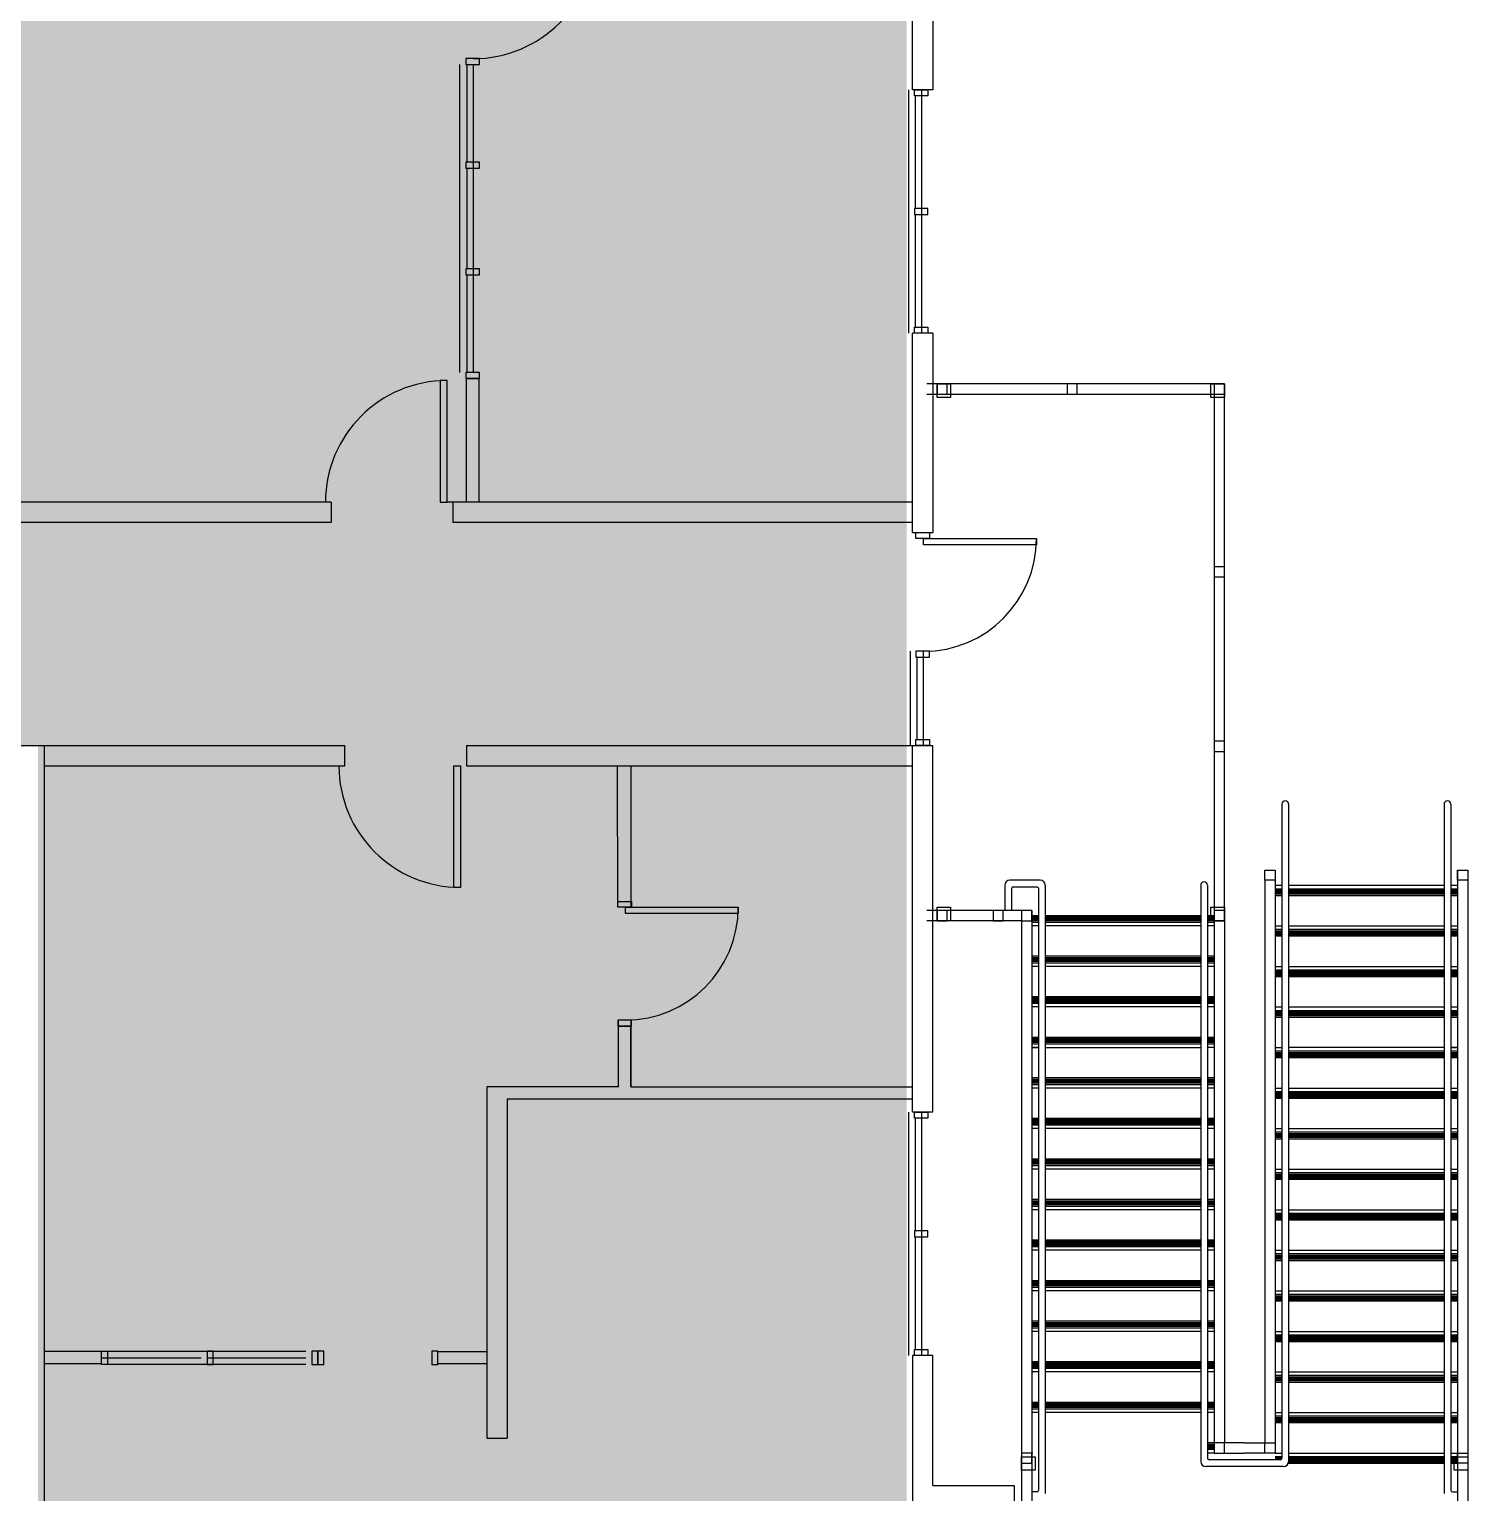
# Model space of a CAD drawing. Header units: inches. Extents: x 69173478 to 69175804, y 27696061 to 27697563.
# Drawn here: x 69175250.2 to 69175675.8, y 27696562.7 to 27696995.8 of the extents above; entities that cross this region are included whole.
import ezdxf

# ---------------------------------------------------------------- set-up
doc = ezdxf.new("R2010")
doc.units = ezdxf.units.IN
doc.header["$LTSCALE"] = 0.5
doc.header["$MEASUREMENT"] = 0
for name, color, linetype in [('A-DOOR', 2, 'Continuous'), ('A-GLAZ', 1, 'Continuous'), ('A-SITE', 3, 'Continuous'), ('A-WALL', 5, 'Continuous'), ('Rooms-Category-Color', 7, 'Continuous'), ('Rooms-College-Color', 7, 'Continuous'), ('Rooms-Department-Color', 7, 'Continuous'), ('Rooms-Division-Color', 7, 'Continuous')]:
    doc.layers.add(name, color=color, linetype=linetype)

msp = doc.modelspace()

# ---------------------------------------------------------------- hatches: boundary and pattern name
at = {"layer": 'Rooms-Category-Color', "true_color": 0xfa9ba3}
msp.add_hatch(color=241, dxfattribs=at).paths.add_polyline_path([(69174897.78, 27697422.84), (69175469.78, 27697422.84), (69175469.78, 27697302.84), (69175509.78, 27697302.84), (69175509.78, 27696558.84), (69175533.78, 27696558.84), (69175533.78, 27696498.84), (69175509.78, 27696498.84), (69175509.78, 27696336.84), (69175533.78, 27696336.84), (69175533.78, 27696210.84), (69174384.78, 27696210.84), (69174384.78, 27696228.84), (69174363.69, 27696228.84), (69174363.69, 27696526.84), (69174345.78, 27696526.84), (69174345.78, 27696558.84), (69174651.78, 27696558.84), (69174651.78, 27696630.84), (69174862.78, 27696630.84), (69174862.78, 27696660.84), (69174915.78, 27696660.84), (69174915.78, 27696558.84), (69175252.78, 27696558.84), (69175252.78, 27696783.84), (69175218.11, 27696783.84), (69175218.11, 27696846.84), (69175218.78, 27696846.84), (69175218.78, 27696855.84), (69175164.28, 27696855.84), (69175164.28, 27696875.13), (69175102.28, 27696875.13), (69175102.28, 27696969.84), (69174921.78, 27696969.84), (69174921.78, 27697179.84), (69174897.78, 27697179.84)])
at = {"layer": 'Rooms-College-Color', "true_color": 0xadadad}
msp.add_hatch(color=253, dxfattribs=at).paths.add_polyline_path([(69174897.78, 27697422.84), (69175469.78, 27697422.84), (69175469.78, 27697302.84), (69175509.78, 27697302.84), (69175509.78, 27696558.84), (69175533.78, 27696558.84), (69175533.78, 27696498.84), (69175509.78, 27696498.84), (69175509.78, 27696336.84), (69175533.78, 27696336.84), (69175533.78, 27696210.84), (69174384.78, 27696210.84), (69174384.78, 27696228.84), (69174363.69, 27696228.84), (69174363.69, 27696526.84), (69174345.78, 27696526.84), (69174345.78, 27696558.84), (69174651.78, 27696558.84), (69174651.78, 27696630.84), (69174862.78, 27696630.84), (69174862.78, 27696660.84), (69174915.78, 27696660.84), (69174915.78, 27696558.84), (69175252.78, 27696558.84), (69175252.78, 27696783.84), (69175218.11, 27696783.84), (69175218.11, 27696846.84), (69175218.78, 27696846.84), (69175218.78, 27696855.84), (69175164.28, 27696855.84), (69175164.28, 27696875.13), (69175102.28, 27696875.13), (69175102.28, 27696969.84), (69174921.78, 27696969.84), (69174921.78, 27697179.84), (69174897.78, 27697179.84)])
at = {"layer": 'Rooms-Department-Color', "true_color": 0x80bc67}
msp.add_hatch(color=83, dxfattribs=at).paths.add_polyline_path([(69174897.78, 27697422.84), (69175469.78, 27697422.84), (69175469.78, 27697302.84), (69175509.78, 27697302.84), (69175509.78, 27696558.84), (69175533.78, 27696558.84), (69175533.78, 27696498.84), (69175509.78, 27696498.84), (69175509.78, 27696336.84), (69175533.78, 27696336.84), (69175533.78, 27696210.84), (69174384.78, 27696210.84), (69174384.78, 27696228.84), (69174363.69, 27696228.84), (69174363.69, 27696526.84), (69174345.78, 27696526.84), (69174345.78, 27696558.84), (69174651.78, 27696558.84), (69174651.78, 27696630.84), (69174862.78, 27696630.84), (69174862.78, 27696660.84), (69174915.78, 27696660.84), (69174915.78, 27696558.84), (69175252.78, 27696558.84), (69175252.78, 27696783.84), (69175218.11, 27696783.84), (69175218.11, 27696846.84), (69175218.78, 27696846.84), (69175218.78, 27696855.84), (69175164.28, 27696855.84), (69175164.28, 27696875.13), (69175102.28, 27696875.13), (69175102.28, 27696969.84), (69174921.78, 27696969.84), (69174921.78, 27697179.84), (69174897.78, 27697179.84)])
at = {"layer": 'Rooms-Division-Color', "true_color": 0x80bc67}
msp.add_hatch(color=83, dxfattribs=at).paths.add_polyline_path([(69174897.78, 27697422.84), (69175469.78, 27697422.84), (69175469.78, 27697302.84), (69175509.78, 27697302.84), (69175509.78, 27696558.84), (69175533.78, 27696558.84), (69175533.78, 27696498.84), (69175509.78, 27696498.84), (69175509.78, 27696336.84), (69175533.78, 27696336.84), (69175533.78, 27696210.84), (69174384.78, 27696210.84), (69174384.78, 27696228.84), (69174363.69, 27696228.84), (69174363.69, 27696526.84), (69174345.78, 27696526.84), (69174345.78, 27696558.84), (69174651.78, 27696558.84), (69174651.78, 27696630.84), (69174862.78, 27696630.84), (69174862.78, 27696660.84), (69174915.78, 27696660.84), (69174915.78, 27696558.84), (69175252.78, 27696558.84), (69175252.78, 27696783.84), (69175218.11, 27696783.84), (69175218.11, 27696846.84), (69175218.78, 27696846.84), (69175218.78, 27696855.84), (69175164.28, 27696855.84), (69175164.28, 27696875.13), (69175102.28, 27696875.13), (69175102.28, 27696969.84), (69174921.78, 27696969.84), (69174921.78, 27697179.84), (69174897.78, 27697179.84)])

# ---------------------------------------------------------------- linework, layer by layer
at = {"layer": 'A-DOOR'}
for points in [[(69175373.78, 27696855.84), (69175373.78, 27696891.84), (69175371.78, 27696891.84), (69175371.78, 27696855.84)], [(69175514.78, 27696845.09), (69175548.16, 27696845.09), (69175548.16, 27696843.24), (69175514.78, 27696843.24)], [(69175377.78, 27696777.84), (69175377.78, 27696741.84), (69175375.78, 27696741.84), (69175375.78, 27696777.84)], [(69175426.56, 27696735.96), (69175459.94, 27696735.96), (69175459.94, 27696734.11), (69175426.56, 27696734.11)]]:
    msp.add_lwpolyline(points, close=True, dxfattribs=at)
for centre, radius, start, end in [((69175381.59, 27697023.09), 36, 270, 0), ((69175373.78, 27696855.84), 36, 90, 180), ((69175514.78, 27696845.09), 33.38, 270, 0), ((69175377.78, 27696777.84), 36, 180, 270), ((69175426.56, 27696735.96), 33.38, 270, 0)]:
    msp.add_arc(centre, radius, start, end, dxfattribs=at)
at = {"layer": 'A-GLAZ'}
for p, q in [((69175377.59, 27696894.22), (69175377.59, 27696985.34)), ((69175379.59, 27696985.34), (69175379.59, 27696956.44)), ((69175381.59, 27696894.22), (69175381.59, 27696985.34)), ((69175510.29, 27696977.84), (69175510.29, 27696905.84)), ((69175512.29, 27696976.09), (69175512.29, 27696942.72)), ((69175514.29, 27696905.84), (69175514.29, 27696977.84)), ((69175379.59, 27696954.69), (69175379.59, 27696924.89)), ((69175512.29, 27696940.97), (69175512.29, 27696907.59)), ((69175379.59, 27696923.14), (69175379.59, 27696894.22)), ((69175510.78, 27696811.72), (69175510.78, 27696783.84)), ((69175514.78, 27696783.84), (69175514.78, 27696811.72)), ((69175512.78, 27696809.97), (69175512.78, 27696785.59)), ((69175510.29, 27696675.34), (69175510.29, 27696603.34)), ((69175512.29, 27696673.59), (69175512.29, 27696640.22)), ((69175514.29, 27696603.34), (69175514.29, 27696675.34)), ((69175512.29, 27696638.47), (69175512.29, 27696605.09)), ((69175271.53, 27696604.65), (69175332.03, 27696604.65)), ((69175271.53, 27696602.65), (69175301.03, 27696602.65)), ((69175332.03, 27696600.65), (69175271.53, 27696600.65)), ((69175302.78, 27696602.65), (69175332.03, 27696602.65))]:
    msp.add_line(p, q, dxfattribs=at)
at = {"layer": 'A-SITE'}
for p, q in [((69175601.7, 27696890.84), (69175515.78, 27696890.84)), ((69175603.78, 27696734.97), (69175603.78, 27696890.84)), ((69175515.78, 27696887.84), (69175601.7, 27696887.84)), ((69175600.78, 27696887.84), (69175600.78, 27696734.97)), ((69175620.78, 27696766.47), (69175620.78, 27696572.97)), ((69175622.78, 27696766.47), (69175622.78, 27696571.97)), ((69175668.78, 27696766.47), (69175668.78, 27696562.47)), ((69175670.78, 27696766.47), (69175670.78, 27696563.47)), ((69175618.78, 27696746.98), (69175618.78, 27696651.49)), ((69175672.78, 27696746.98), (69175672.78, 27696623.78)), ((69175672.78, 27696746.98), (69175672.78, 27696521.22)), ((69175538.78, 27696742.47), (69175538.78, 27696734.98)), ((69175549.28, 27696743.97), (69175540.28, 27696743.97)), ((69175550.78, 27696742.47), (69175550.78, 27696627.63)), ((69175596.78, 27696742.47), (69175596.78, 27696651.53)), ((69175598.78, 27696742.47), (69175598.78, 27696652.57)), ((69175615.78, 27696743.98), (69175615.78, 27696653.22)), ((69175675.78, 27696743.98), (69175675.78, 27696521.22)), ((69175540.78, 27696741.47), (69175540.78, 27696734.98)), ((69175618.78, 27696741.47), (69175620.78, 27696741.47)), ((69175618.78, 27696741.03), (69175620.78, 27696741.03)), ((69175618.78, 27696740.66), (69175620.78, 27696740.66)), ((69175618.78, 27696740.28), (69175620.78, 27696740.28)), ((69175618.78, 27696739.91), (69175620.78, 27696739.91)), ((69175618.78, 27696739.47), (69175620.78, 27696739.47)), ((69175622.78, 27696741.47), (69175668.78, 27696741.47)), ((69175622.78, 27696741.03), (69175668.78, 27696741.03)), ((69175622.78, 27696740.66), (69175668.78, 27696740.66)), ((69175622.78, 27696740.28), (69175668.78, 27696740.28)), ((69175622.78, 27696739.91), (69175668.78, 27696739.91)), ((69175622.78, 27696739.47), (69175668.78, 27696739.47)), ((69175670.78, 27696741.47), (69175672.78, 27696741.47)), ((69175670.78, 27696741.03), (69175672.78, 27696741.03)), ((69175670.78, 27696740.66), (69175672.78, 27696740.66)), ((69175670.78, 27696740.28), (69175672.78, 27696740.28)), ((69175670.78, 27696739.91), (69175672.78, 27696739.91)), ((69175670.78, 27696739.47), (69175672.78, 27696739.47)), ((69175546.34, 27696734.98), (69175515.78, 27696734.98)), ((69175546.78, 27696734.98), (69175546.78, 27696625.55)), ((69175546.78, 27696734.98), (69175546.78, 27696625.55)), ((69175548.78, 27696733.47), (69175546.78, 27696733.47)), ((69175596.78, 27696733.47), (69175550.78, 27696733.47)), ((69175600.78, 27696733.47), (69175598.78, 27696733.47)), ((69175600.78, 27696734.98), (69175600.78, 27696653.61)), ((69175543.78, 27696731.98), (69175515.78, 27696731.98)), ((69175543.78, 27696731.98), (69175543.78, 27696623.99)), ((69175548.78, 27696733.04), (69175546.78, 27696733.04)), ((69175548.78, 27696732.67), (69175546.78, 27696732.67)), ((69175548.78, 27696732.29), (69175546.78, 27696732.29)), ((69175548.78, 27696731.92), (69175546.78, 27696731.92)), ((69175548.78, 27696731.47), (69175546.78, 27696731.47)), ((69175596.78, 27696733.04), (69175550.78, 27696733.04)), ((69175596.78, 27696732.67), (69175550.78, 27696732.67)), ((69175596.78, 27696732.29), (69175550.78, 27696732.29)), ((69175596.78, 27696731.92), (69175550.78, 27696731.92)), ((69175596.78, 27696731.47), (69175550.78, 27696731.47)), ((69175600.78, 27696733.04), (69175598.78, 27696733.04)), ((69175600.78, 27696732.67), (69175598.78, 27696732.67)), ((69175600.78, 27696732.29), (69175598.78, 27696732.29)), ((69175600.78, 27696731.92), (69175598.78, 27696731.92)), ((69175600.78, 27696731.47), (69175598.78, 27696731.47)), ((69175603.78, 27696731.98), (69175603.78, 27696655.17)), ((69175618.78, 27696729.47), (69175620.78, 27696729.47)), ((69175622.78, 27696729.47), (69175668.78, 27696729.47)), ((69175670.78, 27696729.47), (69175672.78, 27696729.47)), ((69175618.78, 27696729.03), (69175620.78, 27696729.03)), ((69175618.78, 27696728.66), (69175620.78, 27696728.66)), ((69175618.78, 27696728.28), (69175620.78, 27696728.28)), ((69175618.78, 27696727.91), (69175620.78, 27696727.91)), ((69175618.78, 27696727.47), (69175620.78, 27696727.47)), ((69175622.78, 27696729.03), (69175668.78, 27696729.03)), ((69175622.78, 27696728.66), (69175668.78, 27696728.66)), ((69175622.78, 27696728.28), (69175668.78, 27696728.28)), ((69175622.78, 27696727.91), (69175668.78, 27696727.91)), ((69175622.78, 27696727.47), (69175668.78, 27696727.47)), ((69175670.78, 27696729.03), (69175672.78, 27696729.03)), ((69175670.78, 27696728.66), (69175672.78, 27696728.66)), ((69175670.78, 27696728.28), (69175672.78, 27696728.28)), ((69175670.78, 27696727.91), (69175672.78, 27696727.91)), ((69175670.78, 27696727.47), (69175672.78, 27696727.47)), ((69175548.78, 27696721.47), (69175546.78, 27696721.47)), ((69175548.78, 27696721.04), (69175546.78, 27696721.04)), ((69175548.78, 27696720.67), (69175546.78, 27696720.67)), ((69175596.78, 27696721.47), (69175550.78, 27696721.47)), ((69175596.78, 27696721.04), (69175550.78, 27696721.04)), ((69175596.78, 27696720.67), (69175550.78, 27696720.67)), ((69175600.78, 27696721.47), (69175598.78, 27696721.47)), ((69175600.78, 27696721.04), (69175598.78, 27696721.04)), ((69175600.78, 27696720.67), (69175598.78, 27696720.67)), ((69175548.78, 27696720.29), (69175546.78, 27696720.29)), ((69175548.78, 27696719.92), (69175546.78, 27696719.92)), ((69175548.78, 27696719.47), (69175546.78, 27696719.47)), ((69175596.78, 27696720.29), (69175550.78, 27696720.29)), ((69175596.78, 27696719.92), (69175550.78, 27696719.92)), ((69175596.78, 27696719.47), (69175550.78, 27696719.47)), ((69175600.78, 27696720.29), (69175598.78, 27696720.29)), ((69175600.78, 27696719.92), (69175598.78, 27696719.92)), ((69175600.78, 27696719.47), (69175598.78, 27696719.47)), ((69175618.78, 27696717.47), (69175620.78, 27696717.47)), ((69175618.78, 27696717.03), (69175620.78, 27696717.03)), ((69175618.78, 27696716.66), (69175620.78, 27696716.66)), ((69175618.78, 27696716.28), (69175620.78, 27696716.28)), ((69175622.78, 27696717.47), (69175668.78, 27696717.47)), ((69175622.78, 27696717.03), (69175668.78, 27696717.03)), ((69175622.78, 27696716.66), (69175668.78, 27696716.66)), ((69175622.78, 27696716.28), (69175668.78, 27696716.28)), ((69175670.78, 27696717.47), (69175672.78, 27696717.47)), ((69175670.78, 27696717.03), (69175672.78, 27696717.03)), ((69175670.78, 27696716.66), (69175672.78, 27696716.66)), ((69175670.78, 27696716.28), (69175672.78, 27696716.28)), ((69175618.78, 27696715.91), (69175620.78, 27696715.91)), ((69175618.78, 27696715.47), (69175620.78, 27696715.47)), ((69175622.78, 27696715.91), (69175668.78, 27696715.91)), ((69175622.78, 27696715.47), (69175668.78, 27696715.47)), ((69175670.78, 27696715.91), (69175672.78, 27696715.91)), ((69175670.78, 27696715.47), (69175672.78, 27696715.47)), ((69175548.78, 27696709.47), (69175546.78, 27696709.47)), ((69175548.78, 27696709.04), (69175546.78, 27696709.04)), ((69175548.78, 27696708.67), (69175546.78, 27696708.67)), ((69175548.78, 27696708.29), (69175546.78, 27696708.29)), ((69175548.78, 27696707.92), (69175546.78, 27696707.92)), ((69175548.78, 27696707.47), (69175546.78, 27696707.47)), ((69175596.78, 27696709.47), (69175550.78, 27696709.47)), ((69175596.78, 27696709.04), (69175550.78, 27696709.04)), ((69175596.78, 27696708.67), (69175550.78, 27696708.67)), ((69175596.78, 27696708.29), (69175550.78, 27696708.29)), ((69175596.78, 27696707.92), (69175550.78, 27696707.92)), ((69175596.78, 27696707.47), (69175550.78, 27696707.47)), ((69175600.78, 27696709.47), (69175598.78, 27696709.47)), ((69175600.78, 27696709.04), (69175598.78, 27696709.04)), ((69175600.78, 27696708.67), (69175598.78, 27696708.67)), ((69175600.78, 27696708.29), (69175598.78, 27696708.29)), ((69175600.78, 27696707.92), (69175598.78, 27696707.92)), ((69175600.78, 27696707.47), (69175598.78, 27696707.47)), ((69175618.78, 27696705.47), (69175620.78, 27696705.47)), ((69175618.78, 27696705.03), (69175620.78, 27696705.03)), ((69175618.78, 27696704.66), (69175620.78, 27696704.66)), ((69175618.78, 27696704.28), (69175620.78, 27696704.28)), ((69175618.78, 27696703.91), (69175620.78, 27696703.91)), ((69175618.78, 27696703.47), (69175620.78, 27696703.47)), ((69175622.78, 27696705.47), (69175668.78, 27696705.47)), ((69175622.78, 27696705.03), (69175668.78, 27696705.03)), ((69175622.78, 27696704.66), (69175668.78, 27696704.66)), ((69175622.78, 27696704.28), (69175668.78, 27696704.28)), ((69175622.78, 27696703.91), (69175668.78, 27696703.91)), ((69175622.78, 27696703.47), (69175668.78, 27696703.47)), ((69175670.78, 27696705.47), (69175672.78, 27696705.47)), ((69175670.78, 27696705.03), (69175672.78, 27696705.03)), ((69175670.78, 27696704.66), (69175672.78, 27696704.66)), ((69175670.78, 27696704.28), (69175672.78, 27696704.28)), ((69175670.78, 27696703.91), (69175672.78, 27696703.91)), ((69175670.78, 27696703.47), (69175672.78, 27696703.47)), ((69175548.78, 27696697.48), (69175546.78, 27696697.48)), ((69175548.78, 27696697.04), (69175546.78, 27696697.04)), ((69175548.78, 27696696.67), (69175546.78, 27696696.67)), ((69175548.78, 27696696.29), (69175546.78, 27696696.29)), ((69175548.78, 27696695.92), (69175546.78, 27696695.92)), ((69175548.78, 27696695.48), (69175546.78, 27696695.48)), ((69175596.78, 27696697.48), (69175550.78, 27696697.48)), ((69175596.78, 27696697.04), (69175550.78, 27696697.04)), ((69175596.78, 27696696.67), (69175550.78, 27696696.67)), ((69175596.78, 27696696.29), (69175550.78, 27696696.29)), ((69175596.78, 27696695.92), (69175550.78, 27696695.92)), ((69175596.78, 27696695.48), (69175550.78, 27696695.48)), ((69175600.78, 27696697.48), (69175598.78, 27696697.48)), ((69175600.78, 27696697.04), (69175598.78, 27696697.04)), ((69175600.78, 27696696.67), (69175598.78, 27696696.67)), ((69175600.78, 27696696.29), (69175598.78, 27696696.29)), ((69175600.78, 27696695.92), (69175598.78, 27696695.92)), ((69175600.78, 27696695.48), (69175598.78, 27696695.48)), ((69175600.78, 27696694.47), (69175600.78, 27696653.61)), ((69175618.78, 27696694.47), (69175618.78, 27696651.49)), ((69175618.78, 27696693.48), (69175620.78, 27696693.48)), ((69175618.78, 27696693.03), (69175620.78, 27696693.03)), ((69175618.78, 27696692.66), (69175620.78, 27696692.66)), ((69175618.78, 27696692.28), (69175620.78, 27696692.28)), ((69175618.78, 27696691.91), (69175620.78, 27696691.91)), ((69175618.78, 27696691.48), (69175620.78, 27696691.48)), ((69175622.78, 27696693.48), (69175668.78, 27696693.48)), ((69175622.78, 27696693.03), (69175668.78, 27696693.03)), ((69175622.78, 27696692.66), (69175668.78, 27696692.66)), ((69175622.78, 27696692.28), (69175668.78, 27696692.28)), ((69175622.78, 27696691.91), (69175668.78, 27696691.91)), ((69175622.78, 27696691.48), (69175668.78, 27696691.48)), ((69175670.78, 27696693.48), (69175672.78, 27696693.48)), ((69175670.78, 27696693.03), (69175672.78, 27696693.03)), ((69175670.78, 27696692.66), (69175672.78, 27696692.66)), ((69175670.78, 27696692.28), (69175672.78, 27696692.28)), ((69175670.78, 27696691.91), (69175672.78, 27696691.91)), ((69175670.78, 27696691.48), (69175672.78, 27696691.48)), ((69175548.78, 27696685.47), (69175546.78, 27696685.47)), ((69175548.78, 27696685.04), (69175546.78, 27696685.04)), ((69175548.78, 27696684.67), (69175546.78, 27696684.67)), ((69175548.78, 27696684.29), (69175546.78, 27696684.29)), ((69175548.78, 27696683.92), (69175546.78, 27696683.92)), ((69175548.78, 27696683.47), (69175546.78, 27696683.47)), ((69175596.78, 27696685.47), (69175550.78, 27696685.47)), ((69175596.78, 27696685.04), (69175550.78, 27696685.04)), ((69175596.78, 27696684.67), (69175550.78, 27696684.67)), ((69175596.78, 27696684.29), (69175550.78, 27696684.29)), ((69175596.78, 27696683.92), (69175550.78, 27696683.92)), ((69175596.78, 27696683.47), (69175550.78, 27696683.47)), ((69175600.78, 27696685.47), (69175598.78, 27696685.47)), ((69175600.78, 27696685.04), (69175598.78, 27696685.04)), ((69175600.78, 27696684.67), (69175598.78, 27696684.67)), ((69175600.78, 27696684.29), (69175598.78, 27696684.29)), ((69175600.78, 27696683.92), (69175598.78, 27696683.92)), ((69175600.78, 27696683.47), (69175598.78, 27696683.47)), ((69175618.78, 27696681.47), (69175620.78, 27696681.47)), ((69175622.78, 27696681.47), (69175668.78, 27696681.47)), ((69175670.78, 27696681.47), (69175672.78, 27696681.47)), ((69175618.78, 27696681.03), (69175620.78, 27696681.03)), ((69175618.78, 27696680.66), (69175620.78, 27696680.66)), ((69175618.78, 27696680.28), (69175620.78, 27696680.28)), ((69175618.78, 27696679.91), (69175620.78, 27696679.91)), ((69175618.78, 27696679.47), (69175620.78, 27696679.47)), ((69175622.78, 27696681.03), (69175668.78, 27696681.03)), ((69175622.78, 27696680.66), (69175668.78, 27696680.66)), ((69175622.78, 27696680.28), (69175668.78, 27696680.28)), ((69175622.78, 27696679.91), (69175668.78, 27696679.91)), ((69175622.78, 27696679.47), (69175668.78, 27696679.47)), ((69175670.78, 27696681.03), (69175672.78, 27696681.03)), ((69175670.78, 27696680.66), (69175672.78, 27696680.66)), ((69175670.78, 27696680.28), (69175672.78, 27696680.28)), ((69175670.78, 27696679.91), (69175672.78, 27696679.91)), ((69175670.78, 27696679.47), (69175672.78, 27696679.47)), ((69175548.78, 27696673.47), (69175546.78, 27696673.47)), ((69175548.78, 27696673.04), (69175546.78, 27696673.04)), ((69175596.78, 27696673.47), (69175550.78, 27696673.47)), ((69175596.78, 27696673.04), (69175550.78, 27696673.04)), ((69175600.78, 27696673.47), (69175598.78, 27696673.47)), ((69175600.78, 27696673.04), (69175598.78, 27696673.04)), ((69175548.78, 27696672.67), (69175546.78, 27696672.67)), ((69175548.78, 27696672.29), (69175546.78, 27696672.29)), ((69175548.78, 27696671.92), (69175546.78, 27696671.92)), ((69175548.78, 27696671.47), (69175546.78, 27696671.47)), ((69175596.78, 27696672.67), (69175550.78, 27696672.67)), ((69175596.78, 27696672.29), (69175550.78, 27696672.29)), ((69175596.78, 27696671.92), (69175550.78, 27696671.92)), ((69175596.78, 27696671.47), (69175550.78, 27696671.47)), ((69175600.78, 27696672.67), (69175598.78, 27696672.67)), ((69175600.78, 27696672.29), (69175598.78, 27696672.29)), ((69175600.78, 27696671.92), (69175598.78, 27696671.92)), ((69175600.78, 27696671.47), (69175598.78, 27696671.47)), ((69175618.78, 27696669.47), (69175620.78, 27696669.47)), ((69175618.78, 27696669.03), (69175620.78, 27696669.03)), ((69175618.78, 27696668.66), (69175620.78, 27696668.66)), ((69175622.78, 27696669.47), (69175668.78, 27696669.47)), ((69175622.78, 27696669.03), (69175668.78, 27696669.03)), ((69175622.78, 27696668.66), (69175668.78, 27696668.66)), ((69175670.78, 27696669.47), (69175672.78, 27696669.47)), ((69175670.78, 27696669.03), (69175672.78, 27696669.03)), ((69175670.78, 27696668.66), (69175672.78, 27696668.66)), ((69175618.78, 27696668.28), (69175620.78, 27696668.28)), ((69175618.78, 27696667.91), (69175620.78, 27696667.91)), ((69175618.78, 27696667.47), (69175620.78, 27696667.47)), ((69175622.78, 27696668.28), (69175668.78, 27696668.28)), ((69175622.78, 27696667.91), (69175668.78, 27696667.91)), ((69175622.78, 27696667.47), (69175668.78, 27696667.47)), ((69175670.78, 27696668.28), (69175672.78, 27696668.28)), ((69175670.78, 27696667.91), (69175672.78, 27696667.91)), ((69175670.78, 27696667.47), (69175672.78, 27696667.47)), ((69175548.78, 27696661.47), (69175546.78, 27696661.47)), ((69175548.78, 27696661.04), (69175546.78, 27696661.04)), ((69175548.78, 27696660.67), (69175546.78, 27696660.67)), ((69175548.78, 27696660.29), (69175546.78, 27696660.29)), ((69175548.78, 27696659.92), (69175546.78, 27696659.92)), ((69175596.78, 27696661.47), (69175550.78, 27696661.47)), ((69175596.78, 27696661.04), (69175550.78, 27696661.04)), ((69175596.78, 27696660.67), (69175550.78, 27696660.67)), ((69175596.78, 27696660.29), (69175550.78, 27696660.29)), ((69175596.78, 27696659.92), (69175550.78, 27696659.92)), ((69175600.78, 27696661.47), (69175598.78, 27696661.47)), ((69175600.78, 27696661.04), (69175598.78, 27696661.04)), ((69175600.78, 27696660.67), (69175598.78, 27696660.67)), ((69175600.78, 27696660.29), (69175598.78, 27696660.29)), ((69175600.78, 27696659.92), (69175598.78, 27696659.92)), ((69175548.78, 27696659.47), (69175546.78, 27696659.47)), ((69175596.78, 27696659.47), (69175550.78, 27696659.47)), ((69175600.78, 27696659.47), (69175598.78, 27696659.47)), ((69175618.78, 27696657.47), (69175620.78, 27696657.47)), ((69175618.78, 27696657.03), (69175620.78, 27696657.03)), ((69175618.78, 27696656.66), (69175620.78, 27696656.66)), ((69175618.78, 27696656.28), (69175620.78, 27696656.28)), ((69175618.78, 27696655.91), (69175620.78, 27696655.91)), ((69175618.78, 27696655.47), (69175620.78, 27696655.47)), ((69175622.78, 27696657.47), (69175668.78, 27696657.47)), ((69175622.78, 27696657.03), (69175668.78, 27696657.03)), ((69175622.78, 27696656.66), (69175668.78, 27696656.66)), ((69175622.78, 27696656.28), (69175668.78, 27696656.28)), ((69175622.78, 27696655.91), (69175668.78, 27696655.91)), ((69175622.78, 27696655.47), (69175668.78, 27696655.47)), ((69175670.78, 27696657.47), (69175672.78, 27696657.47)), ((69175670.78, 27696657.03), (69175672.78, 27696657.03)), ((69175670.78, 27696656.66), (69175672.78, 27696656.66)), ((69175670.78, 27696656.28), (69175672.78, 27696656.28)), ((69175670.78, 27696655.91), (69175672.78, 27696655.91)), ((69175670.78, 27696655.47), (69175672.78, 27696655.47)), ((69175596.78, 27696651.53), (69175596.78, 27696571.97)), ((69175598.78, 27696652.57), (69175598.78, 27696572.97)), ((69175600.78, 27696653.61), (69175600.78, 27696574.47)), ((69175600.78, 27696653.61), (69175600.78, 27696574.47)), ((69175603.78, 27696655.17), (69175603.78, 27696577.47)), ((69175615.78, 27696653.22), (69175615.78, 27696577.47)), ((69175618.78, 27696651.49), (69175618.78, 27696574.47)), ((69175618.78, 27696651.49), (69175618.78, 27696574.47)), ((69175548.78, 27696649.47), (69175546.78, 27696649.47)), ((69175548.78, 27696649.04), (69175546.78, 27696649.04)), ((69175548.78, 27696648.67), (69175546.78, 27696648.67)), ((69175548.78, 27696648.29), (69175546.78, 27696648.29)), ((69175548.78, 27696647.92), (69175546.78, 27696647.92)), ((69175548.78, 27696647.47), (69175546.78, 27696647.47)), ((69175592.85, 27696649.47), (69175550.78, 27696649.47)), ((69175591.99, 27696649.04), (69175550.78, 27696649.04)), ((69175591.27, 27696648.67), (69175550.78, 27696648.67)), ((69175590.55, 27696648.29), (69175550.78, 27696648.29)), ((69175589.83, 27696647.92), (69175550.78, 27696647.92)), ((69175588.98, 27696647.47), (69175550.78, 27696647.47)), ((69175596.78, 27696647.47), (69175588.98, 27696647.47)), ((69175596.78, 27696647.92), (69175589.83, 27696647.92)), ((69175596.78, 27696648.29), (69175590.55, 27696648.29)), ((69175596.78, 27696648.67), (69175591.27, 27696648.67)), ((69175596.78, 27696649.04), (69175591.99, 27696649.04)), ((69175596.78, 27696649.47), (69175592.83, 27696649.47)), ((69175600.78, 27696649.47), (69175598.78, 27696649.47)), ((69175600.78, 27696649.04), (69175598.78, 27696649.04)), ((69175600.78, 27696648.67), (69175598.78, 27696648.67)), ((69175600.78, 27696648.29), (69175598.78, 27696648.29)), ((69175600.78, 27696647.92), (69175598.78, 27696647.92)), ((69175600.78, 27696647.47), (69175598.78, 27696647.47)), ((69175618.78, 27696645.47), (69175620.78, 27696645.47)), ((69175618.78, 27696645.03), (69175620.78, 27696645.03)), ((69175618.78, 27696644.66), (69175620.78, 27696644.66)), ((69175618.78, 27696644.28), (69175620.78, 27696644.28)), ((69175618.78, 27696643.91), (69175620.78, 27696643.91)), ((69175618.78, 27696643.47), (69175620.78, 27696643.47)), ((69175622.78, 27696645.47), (69175668.78, 27696645.47)), ((69175622.78, 27696645.03), (69175668.78, 27696645.03)), ((69175622.78, 27696644.66), (69175668.78, 27696644.66)), ((69175622.78, 27696644.28), (69175668.78, 27696644.28)), ((69175622.78, 27696643.91), (69175668.78, 27696643.91)), ((69175622.78, 27696643.47), (69175668.78, 27696643.47)), ((69175670.78, 27696645.47), (69175672.78, 27696645.47)), ((69175670.78, 27696645.03), (69175672.78, 27696645.03)), ((69175670.78, 27696644.66), (69175672.78, 27696644.66)), ((69175670.78, 27696644.28), (69175672.78, 27696644.28)), ((69175670.78, 27696643.91), (69175672.78, 27696643.91)), ((69175670.78, 27696643.47), (69175672.78, 27696643.47)), ((69175548.78, 27696637.47), (69175546.78, 27696637.47)), ((69175548.78, 27696637.04), (69175546.78, 27696637.04)), ((69175548.78, 27696636.67), (69175546.78, 27696636.67)), ((69175548.78, 27696636.29), (69175546.78, 27696636.29)), ((69175548.78, 27696635.92), (69175546.78, 27696635.92)), ((69175548.78, 27696635.47), (69175546.78, 27696635.47)), ((69175569.74, 27696637.47), (69175550.78, 27696637.47)), ((69175568.9, 27696637.04), (69175550.78, 27696637.04)), ((69175568.18, 27696636.67), (69175550.78, 27696636.67)), ((69175567.46, 27696636.29), (69175550.78, 27696636.29)), ((69175566.74, 27696635.92), (69175550.78, 27696635.92)), ((69175565.89, 27696635.47), (69175550.78, 27696635.47)), ((69175596.78, 27696635.47), (69175565.89, 27696635.47)), ((69175596.78, 27696635.92), (69175566.74, 27696635.92)), ((69175596.78, 27696636.29), (69175567.46, 27696636.29)), ((69175596.78, 27696636.67), (69175568.18, 27696636.67)), ((69175596.78, 27696637.04), (69175568.9, 27696637.04)), ((69175596.78, 27696637.47), (69175569.74, 27696637.47)), ((69175600.78, 27696637.47), (69175598.78, 27696637.47)), ((69175600.78, 27696637.04), (69175598.78, 27696637.04)), ((69175600.78, 27696636.67), (69175598.78, 27696636.67)), ((69175600.78, 27696636.29), (69175598.78, 27696636.29)), ((69175600.78, 27696635.92), (69175598.78, 27696635.92)), ((69175600.78, 27696635.47), (69175598.78, 27696635.47)), ((69175618.78, 27696633.47), (69175620.78, 27696633.47)), ((69175618.78, 27696633.03), (69175620.78, 27696633.03)), ((69175618.78, 27696632.66), (69175620.78, 27696632.66)), ((69175618.78, 27696632.28), (69175620.78, 27696632.28)), ((69175618.78, 27696631.91), (69175620.78, 27696631.91)), ((69175618.78, 27696631.47), (69175620.78, 27696631.47)), ((69175622.78, 27696633.47), (69175668.78, 27696633.47)), ((69175622.78, 27696633.03), (69175668.78, 27696633.03)), ((69175622.78, 27696632.66), (69175668.78, 27696632.66)), ((69175622.78, 27696632.28), (69175668.78, 27696632.28)), ((69175622.78, 27696631.91), (69175668.78, 27696631.91)), ((69175622.78, 27696631.47), (69175668.78, 27696631.47)), ((69175670.78, 27696633.47), (69175672.78, 27696633.47)), ((69175670.78, 27696633.03), (69175672.78, 27696633.03)), ((69175670.78, 27696632.66), (69175672.78, 27696632.66)), ((69175670.78, 27696632.28), (69175672.78, 27696632.28)), ((69175670.78, 27696631.91), (69175672.78, 27696631.91)), ((69175670.78, 27696631.47), (69175672.78, 27696631.47)), ((69175546.78, 27696625.55), (69175546.78, 27696521.22)), ((69175546.78, 27696625.55), (69175546.78, 27696521.22)), ((69175548.78, 27696625.47), (69175546.78, 27696625.47)), ((69175548.78, 27696626.59), (69175548.78, 27696563.47)), ((69175550.78, 27696627.63), (69175550.78, 27696562.47)), ((69175596.78, 27696625.47), (69175550.78, 27696625.47)), ((69175600.78, 27696625.47), (69175598.78, 27696625.47)), ((69175543.78, 27696623.99), (69175543.78, 27696518.22)), ((69175548.78, 27696625.04), (69175546.78, 27696625.04)), ((69175548.78, 27696624.67), (69175546.78, 27696624.67)), ((69175548.78, 27696624.29), (69175546.78, 27696624.29)), ((69175548.78, 27696623.92), (69175546.78, 27696623.92)), ((69175548.78, 27696623.47), (69175546.78, 27696623.47)), ((69175596.78, 27696625.04), (69175550.78, 27696625.04)), ((69175596.78, 27696624.67), (69175550.78, 27696624.67)), ((69175596.78, 27696624.29), (69175550.78, 27696624.29)), ((69175596.78, 27696623.92), (69175550.78, 27696623.92)), ((69175596.78, 27696623.47), (69175550.78, 27696623.47)), ((69175600.78, 27696625.04), (69175598.78, 27696625.04)), ((69175600.78, 27696624.67), (69175598.78, 27696624.67)), ((69175600.78, 27696624.29), (69175598.78, 27696624.29)), ((69175600.78, 27696623.92), (69175598.78, 27696623.92)), ((69175600.78, 27696623.47), (69175598.78, 27696623.47)), ((69175618.78, 27696621.47), (69175620.78, 27696621.47)), ((69175618.78, 27696621.03), (69175620.78, 27696621.03)), ((69175622.78, 27696621.47), (69175668.78, 27696621.47)), ((69175622.78, 27696621.03), (69175668.78, 27696621.03)), ((69175670.78, 27696621.47), (69175672.78, 27696621.47)), ((69175670.78, 27696621.03), (69175672.78, 27696621.03)), ((69175618.78, 27696620.66), (69175620.78, 27696620.66)), ((69175618.78, 27696620.28), (69175620.78, 27696620.28)), ((69175618.78, 27696619.91), (69175620.78, 27696619.91)), ((69175618.78, 27696619.47), (69175620.78, 27696619.47)), ((69175622.78, 27696620.66), (69175668.78, 27696620.66)), ((69175622.78, 27696620.28), (69175668.78, 27696620.28)), ((69175622.78, 27696619.91), (69175668.78, 27696619.91)), ((69175622.78, 27696619.47), (69175668.78, 27696619.47)), ((69175670.78, 27696620.66), (69175672.78, 27696620.66)), ((69175670.78, 27696620.28), (69175672.78, 27696620.28)), ((69175670.78, 27696619.91), (69175672.78, 27696619.91)), ((69175670.78, 27696619.47), (69175672.78, 27696619.47)), ((69175548.78, 27696613.47), (69175546.78, 27696613.47)), ((69175548.78, 27696613.04), (69175546.78, 27696613.04)), ((69175548.78, 27696612.67), (69175546.78, 27696612.67)), ((69175548.78, 27696612.29), (69175546.78, 27696612.29)), ((69175596.78, 27696613.47), (69175550.78, 27696613.47)), ((69175596.78, 27696613.04), (69175550.78, 27696613.04)), ((69175596.78, 27696612.67), (69175550.78, 27696612.67)), ((69175596.78, 27696612.29), (69175550.78, 27696612.29)), ((69175600.78, 27696613.47), (69175598.78, 27696613.47)), ((69175600.78, 27696613.04), (69175598.78, 27696613.04)), ((69175600.78, 27696612.67), (69175598.78, 27696612.67)), ((69175600.78, 27696612.29), (69175598.78, 27696612.29)), ((69175548.78, 27696611.92), (69175546.78, 27696611.92)), ((69175548.78, 27696611.47), (69175546.78, 27696611.47)), ((69175596.78, 27696611.92), (69175550.78, 27696611.92)), ((69175596.78, 27696611.47), (69175550.78, 27696611.47)), ((69175600.78, 27696611.92), (69175598.78, 27696611.92)), ((69175600.78, 27696611.47), (69175598.78, 27696611.47)), ((69175618.78, 27696609.47), (69175620.78, 27696609.47)), ((69175618.78, 27696609.03), (69175620.78, 27696609.03)), ((69175618.78, 27696608.66), (69175620.78, 27696608.66)), ((69175618.78, 27696608.28), (69175620.78, 27696608.28)), ((69175618.78, 27696607.91), (69175620.78, 27696607.91)), ((69175622.78, 27696609.47), (69175668.78, 27696609.47)), ((69175622.78, 27696609.03), (69175668.78, 27696609.03)), ((69175622.78, 27696608.66), (69175668.78, 27696608.66)), ((69175622.78, 27696608.28), (69175668.78, 27696608.28)), ((69175622.78, 27696607.91), (69175668.78, 27696607.91)), ((69175670.78, 27696609.47), (69175672.78, 27696609.47)), ((69175670.78, 27696609.03), (69175672.78, 27696609.03)), ((69175670.78, 27696608.66), (69175672.78, 27696608.66)), ((69175670.78, 27696608.28), (69175672.78, 27696608.28)), ((69175670.78, 27696607.91), (69175672.78, 27696607.91)), ((69175618.78, 27696607.47), (69175620.78, 27696607.47)), ((69175622.78, 27696607.47), (69175668.78, 27696607.47)), ((69175670.78, 27696607.47), (69175672.78, 27696607.47)), ((69175548.78, 27696601.47), (69175546.78, 27696601.47)), ((69175548.78, 27696601.04), (69175546.78, 27696601.04)), ((69175548.78, 27696600.67), (69175546.78, 27696600.67)), ((69175548.78, 27696600.29), (69175546.78, 27696600.29)), ((69175548.78, 27696599.92), (69175546.78, 27696599.92)), ((69175548.78, 27696599.47), (69175546.78, 27696599.47)), ((69175596.78, 27696601.47), (69175550.78, 27696601.47)), ((69175596.78, 27696601.04), (69175550.78, 27696601.04)), ((69175596.78, 27696600.67), (69175550.78, 27696600.67)), ((69175596.78, 27696600.29), (69175550.78, 27696600.29)), ((69175596.78, 27696599.92), (69175550.78, 27696599.92)), ((69175596.78, 27696599.47), (69175550.78, 27696599.47)), ((69175600.78, 27696601.47), (69175598.78, 27696601.47)), ((69175600.78, 27696601.04), (69175598.78, 27696601.04)), ((69175600.78, 27696600.67), (69175598.78, 27696600.67)), ((69175600.78, 27696600.29), (69175598.78, 27696600.29)), ((69175600.78, 27696599.92), (69175598.78, 27696599.92)), ((69175600.78, 27696599.47), (69175598.78, 27696599.47)), ((69175548.78, 27696598.47), (69175546.78, 27696598.47)), ((69175596.78, 27696598.47), (69175550.78, 27696598.47)), ((69175600.78, 27696598.47), (69175598.78, 27696598.47)), ((69175618.78, 27696598.47), (69175620.78, 27696598.47)), ((69175618.78, 27696597.47), (69175620.78, 27696597.47)), ((69175618.78, 27696597.03), (69175620.78, 27696597.03)), ((69175618.78, 27696596.66), (69175620.78, 27696596.66)), ((69175618.78, 27696596.28), (69175620.78, 27696596.28)), ((69175618.78, 27696595.91), (69175620.78, 27696595.91)), ((69175618.78, 27696595.47), (69175620.78, 27696595.47)), ((69175622.78, 27696598.47), (69175668.78, 27696598.47)), ((69175622.78, 27696597.47), (69175668.78, 27696597.47)), ((69175622.78, 27696597.03), (69175668.78, 27696597.03)), ((69175622.78, 27696596.66), (69175668.78, 27696596.66)), ((69175622.78, 27696596.28), (69175668.78, 27696596.28)), ((69175622.78, 27696595.91), (69175668.78, 27696595.91)), ((69175622.78, 27696595.47), (69175668.78, 27696595.47)), ((69175670.78, 27696598.47), (69175672.78, 27696598.47)), ((69175670.78, 27696597.47), (69175672.78, 27696597.47)), ((69175670.78, 27696597.03), (69175672.78, 27696597.03)), ((69175670.78, 27696596.66), (69175672.78, 27696596.66)), ((69175670.78, 27696596.28), (69175672.78, 27696596.28)), ((69175670.78, 27696595.91), (69175672.78, 27696595.91)), ((69175670.78, 27696595.47), (69175672.78, 27696595.47)), ((69175548.78, 27696589.47), (69175546.78, 27696589.47)), ((69175548.78, 27696589.04), (69175546.78, 27696589.04)), ((69175548.78, 27696588.67), (69175546.78, 27696588.67)), ((69175548.78, 27696588.29), (69175546.78, 27696588.29)), ((69175548.78, 27696587.92), (69175546.78, 27696587.92)), ((69175548.78, 27696587.47), (69175546.78, 27696587.47)), ((69175548.78, 27696586.47), (69175546.78, 27696586.47)), ((69175596.78, 27696589.47), (69175550.78, 27696589.47)), ((69175596.78, 27696589.04), (69175550.78, 27696589.04)), ((69175596.78, 27696588.67), (69175550.78, 27696588.67)), ((69175596.78, 27696588.29), (69175550.78, 27696588.29)), ((69175596.78, 27696587.92), (69175550.78, 27696587.92)), ((69175596.78, 27696587.47), (69175550.78, 27696587.47)), ((69175596.78, 27696586.47), (69175550.78, 27696586.47)), ((69175600.78, 27696589.47), (69175598.78, 27696589.47)), ((69175600.78, 27696589.04), (69175598.78, 27696589.04)), ((69175600.78, 27696588.67), (69175598.78, 27696588.67)), ((69175600.78, 27696588.29), (69175598.78, 27696588.29)), ((69175600.78, 27696587.92), (69175598.78, 27696587.92)), ((69175600.78, 27696587.47), (69175598.78, 27696587.47)), ((69175600.78, 27696586.47), (69175598.78, 27696586.47)), ((69175618.78, 27696586.47), (69175620.78, 27696586.47)), ((69175622.78, 27696586.47), (69175668.78, 27696586.47)), ((69175670.78, 27696586.47), (69175672.78, 27696586.47)), ((69175618.78, 27696585.47), (69175620.78, 27696585.47)), ((69175618.78, 27696585.03), (69175620.78, 27696585.03)), ((69175618.78, 27696584.66), (69175620.78, 27696584.66)), ((69175618.78, 27696584.28), (69175620.78, 27696584.28)), ((69175618.78, 27696583.91), (69175620.78, 27696583.91)), ((69175618.78, 27696583.47), (69175620.78, 27696583.47)), ((69175622.78, 27696585.47), (69175668.78, 27696585.47)), ((69175622.78, 27696585.03), (69175668.78, 27696585.03)), ((69175622.78, 27696584.66), (69175668.78, 27696584.66)), ((69175622.78, 27696584.28), (69175668.78, 27696584.28)), ((69175622.78, 27696583.91), (69175668.78, 27696583.91)), ((69175622.78, 27696583.47), (69175668.78, 27696583.47)), ((69175670.78, 27696585.47), (69175672.78, 27696585.47)), ((69175670.78, 27696585.03), (69175672.78, 27696585.03)), ((69175670.78, 27696584.66), (69175672.78, 27696584.66)), ((69175670.78, 27696584.28), (69175672.78, 27696584.28)), ((69175670.78, 27696583.91), (69175672.78, 27696583.91)), ((69175670.78, 27696583.47), (69175672.78, 27696583.47)), ((69175547.13, 27696574.47), (69175545.13, 27696574.47)), ((69175600.78, 27696577.47), (69175598.78, 27696577.47)), ((69175600.78, 27696577.04), (69175598.78, 27696577.04)), ((69175600.78, 27696576.67), (69175598.78, 27696576.67)), ((69175600.78, 27696576.29), (69175598.78, 27696576.29)), ((69175600.78, 27696575.92), (69175598.78, 27696575.92)), ((69175600.78, 27696575.47), (69175598.78, 27696575.47)), ((69175600.78, 27696574.47), (69175598.78, 27696574.47)), ((69175600.78, 27696574.47), (69175609.78, 27696574.47)), ((69175609.78, 27696577.47), (69175603.78, 27696577.47)), ((69175609.78, 27696577.47), (69175615.78, 27696577.47)), ((69175618.78, 27696574.47), (69175609.78, 27696574.47)), ((69175618.78, 27696574.47), (69175620.78, 27696574.47)), ((69175618.78, 27696573.47), (69175620.78, 27696573.47)), ((69175622.78, 27696574.47), (69175668.78, 27696574.47)), ((69175622.78, 27696573.47), (69175668.78, 27696573.47)), ((69175670.78, 27696574.47), (69175672.78, 27696574.47)), ((69175670.78, 27696573.47), (69175672.78, 27696573.47)), ((69175621.28, 27696570.47), (69175598.28, 27696570.47)), ((69175620.28, 27696572.47), (69175599.28, 27696572.47)), ((69175618.78, 27696573.03), (69175620.78, 27696573.03)), ((69175618.78, 27696572.66), (69175620.78, 27696572.66)), ((69175622.78, 27696573.03), (69175668.78, 27696573.03)), ((69175622.78, 27696572.66), (69175668.78, 27696572.66)), ((69175622.78, 27696572.28), (69175668.78, 27696572.28)), ((69175622.78, 27696571.91), (69175668.78, 27696571.91)), ((69175622.78, 27696571.47), (69175668.78, 27696571.47)), ((69175670.78, 27696573.03), (69175672.78, 27696573.03)), ((69175670.78, 27696572.66), (69175672.78, 27696572.66)), ((69175670.78, 27696572.28), (69175672.78, 27696572.28)), ((69175670.78, 27696571.91), (69175672.78, 27696571.91)), ((69175670.78, 27696571.47), (69175672.78, 27696571.47)), ((69175548.28, 27696562.97), (69175546.78, 27696562.97)), ((69175671.28, 27696562.97), (69175672.78, 27696562.97))]:
    msp.add_line(p, q, dxfattribs=at)
for points in [[(69175518.78, 27696890.84), (69175518.78, 27696887.84), (69175521.78, 27696887.84), (69175521.78, 27696890.84)], [(69175518.78, 27696890.84), (69175522.78, 27696890.84), (69175522.78, 27696886.84), (69175518.78, 27696886.84)], [(69175557.24, 27696890.84), (69175557.24, 27696887.84), (69175560.24, 27696887.84), (69175560.24, 27696890.84)], [(69175599.78, 27696890.84), (69175603.78, 27696890.84), (69175603.78, 27696886.84), (69175599.78, 27696886.84)], [(69175600.78, 27696890.84), (69175600.78, 27696887.84), (69175603.78, 27696887.84), (69175603.78, 27696890.84)], [(69175600.78, 27696836.72), (69175600.78, 27696833.72), (69175603.78, 27696833.72), (69175603.78, 27696836.72)], [(69175600.78, 27696785.09), (69175600.78, 27696782.09), (69175603.78, 27696782.09), (69175603.78, 27696785.09)], [(69175618.78, 27696746.97), (69175618.78, 27696743.97), (69175615.78, 27696743.97), (69175615.78, 27696746.97)], [(69175675.78, 27696746.98), (69175675.78, 27696743.98), (69175672.78, 27696743.98), (69175672.78, 27696746.98)], [(69175518.78, 27696735.98), (69175522.78, 27696735.98), (69175522.78, 27696731.98), (69175518.78, 27696731.98)], [(69175518.78, 27696734.97), (69175518.78, 27696731.97), (69175521.78, 27696731.97), (69175521.78, 27696734.97)], [(69175535.34, 27696734.97), (69175535.34, 27696731.97), (69175538.34, 27696731.97), (69175538.34, 27696734.97)], [(69175543.78, 27696734.98), (69175543.78, 27696731.98), (69175546.78, 27696731.98), (69175546.78, 27696734.98)], [(69175599.78, 27696735.98), (69175603.78, 27696735.98), (69175603.78, 27696731.98), (69175599.78, 27696731.98)], [(69175600.78, 27696734.98), (69175600.78, 27696731.98), (69175603.78, 27696731.98), (69175603.78, 27696734.98)], [(69175543.78, 27696574.47), (69175543.78, 27696571.47), (69175546.78, 27696571.47), (69175546.78, 27696574.47)], [(69175543.78, 27696573.37), (69175547.78, 27696573.37), (69175547.78, 27696569.37), (69175543.78, 27696569.37)], [(69175600.78, 27696577.47), (69175600.78, 27696574.47), (69175603.78, 27696574.47), (69175603.78, 27696577.47)], [(69175618.78, 27696577.47), (69175618.78, 27696574.47), (69175615.78, 27696574.47), (69175615.78, 27696577.47)], [(69175671.78, 27696573.37), (69175675.78, 27696573.37), (69175675.78, 27696569.37), (69175671.78, 27696569.37)], [(69175675.78, 27696574.47), (69175675.78, 27696571.47), (69175672.78, 27696571.47), (69175672.78, 27696574.47)]]:
    msp.add_lwpolyline(points, close=True, dxfattribs=at)
for points in [[(69175618.78, 27696742.47), (69175620.78, 27696742.47)], [(69175622.78, 27696742.47), (69175668.78, 27696742.47)], [(69175670.78, 27696742.47), (69175672.78, 27696742.47)], [(69175548.78, 27696730.47), (69175546.78, 27696730.47)], [(69175596.78, 27696730.47), (69175550.78, 27696730.47)], [(69175600.78, 27696730.47), (69175598.78, 27696730.47)], [(69175618.78, 27696730.47), (69175620.78, 27696730.47)], [(69175622.78, 27696730.47), (69175668.78, 27696730.47)], [(69175670.78, 27696730.47), (69175672.78, 27696730.47)], [(69175548.78, 27696718.47), (69175546.78, 27696718.47)], [(69175596.78, 27696718.47), (69175550.78, 27696718.47)], [(69175600.78, 27696718.47), (69175598.78, 27696718.47)], [(69175618.78, 27696718.47), (69175620.78, 27696718.47)], [(69175622.78, 27696718.47), (69175668.78, 27696718.47)], [(69175670.78, 27696718.47), (69175672.78, 27696718.47)], [(69175548.78, 27696706.47), (69175546.78, 27696706.47)], [(69175596.78, 27696706.47), (69175550.78, 27696706.47)], [(69175600.78, 27696706.47), (69175598.78, 27696706.47)], [(69175618.78, 27696706.47), (69175620.78, 27696706.47)], [(69175622.78, 27696706.47), (69175668.78, 27696706.47)], [(69175670.78, 27696706.47), (69175672.78, 27696706.47)], [(69175548.78, 27696694.47), (69175546.78, 27696694.47)], [(69175546.91, 27696694.48), (69175548.78, 27696694.48)], [(69175546.91, 27696694.48), (69175548.78, 27696694.48)], [(69175550.78, 27696694.48), (69175596.78, 27696694.48)], [(69175550.78, 27696694.48), (69175596.78, 27696694.48)], [(69175600.78, 27696694.47), (69175598.78, 27696694.47)], [(69175618.78, 27696694.47), (69175620.78, 27696694.47)], [(69175668.78, 27696694.48), (69175622.78, 27696694.48)], [(69175668.78, 27696694.48), (69175622.78, 27696694.48)], [(69175672.66, 27696694.48), (69175670.78, 27696694.48)], [(69175672.66, 27696694.48), (69175670.78, 27696694.48)], [(69175670.78, 27696694.47), (69175672.78, 27696694.47)], [(69175548.78, 27696682.47), (69175546.78, 27696682.47)], [(69175596.78, 27696682.47), (69175550.78, 27696682.47)], [(69175600.78, 27696682.47), (69175598.78, 27696682.47)], [(69175618.78, 27696682.47), (69175620.78, 27696682.47)], [(69175622.78, 27696682.47), (69175668.78, 27696682.47)], [(69175670.78, 27696682.47), (69175672.78, 27696682.47)], [(69175548.78, 27696670.47), (69175546.78, 27696670.47)], [(69175596.78, 27696670.47), (69175550.78, 27696670.47)], [(69175600.78, 27696670.47), (69175598.78, 27696670.47)], [(69175618.78, 27696670.47), (69175620.78, 27696670.47)], [(69175622.78, 27696670.47), (69175668.78, 27696670.47)], [(69175670.78, 27696670.47), (69175672.78, 27696670.47)], [(69175548.78, 27696658.47), (69175546.78, 27696658.47)], [(69175596.78, 27696658.47), (69175550.78, 27696658.47)], [(69175600.78, 27696658.47), (69175598.78, 27696658.47)], [(69175618.78, 27696658.47), (69175620.78, 27696658.47)], [(69175622.78, 27696658.47), (69175668.78, 27696658.47)], [(69175670.78, 27696658.47), (69175672.78, 27696658.47)], [(69175548.78, 27696646.47), (69175546.78, 27696646.47)], [(69175587.06, 27696646.47), (69175550.78, 27696646.47)], [(69175596.78, 27696646.47), (69175587.06, 27696646.47)], [(69175600.78, 27696646.47), (69175598.78, 27696646.47)], [(69175618.78, 27696646.47), (69175620.78, 27696646.47)], [(69175622.78, 27696646.47), (69175668.78, 27696646.47)], [(69175670.78, 27696646.47), (69175672.78, 27696646.47)], [(69175548.78, 27696634.47), (69175546.78, 27696634.47)], [(69175563.96, 27696634.47), (69175550.78, 27696634.47)], [(69175596.78, 27696634.47), (69175563.96, 27696634.47)], [(69175600.78, 27696634.47), (69175598.78, 27696634.47)], [(69175618.78, 27696634.47), (69175620.78, 27696634.47)], [(69175622.78, 27696634.47), (69175654.26, 27696634.47)], [(69175654.26, 27696634.47), (69175668.78, 27696634.47)], [(69175670.78, 27696634.47), (69175672.78, 27696634.47)], [(69175548.78, 27696622.47), (69175546.78, 27696622.47)], [(69175596.78, 27696622.47), (69175550.78, 27696622.47)], [(69175600.78, 27696622.47), (69175598.78, 27696622.47)], [(69175618.78, 27696622.47), (69175620.78, 27696622.47)], [(69175622.78, 27696622.47), (69175668.78, 27696622.47)], [(69175670.78, 27696622.47), (69175672.78, 27696622.47)], [(69175548.78, 27696610.47), (69175546.78, 27696610.47)], [(69175596.78, 27696610.47), (69175550.78, 27696610.47)], [(69175600.78, 27696610.47), (69175598.78, 27696610.47)], [(69175618.78, 27696610.47), (69175620.78, 27696610.47)], [(69175622.78, 27696610.47), (69175668.78, 27696610.47)], [(69175670.78, 27696610.47), (69175672.78, 27696610.47)], [(69175600.78, 27696574.47), (69175598.78, 27696574.47)], [(69175618.78, 27696574.47), (69175620.78, 27696574.47)]]:
    msp.add_lwpolyline(points, dxfattribs=at)
msp.add_lwpolyline([(69175541.28, 27696741.97), (69175548.28, 27696741.97, -0.414213), (69175548.78, 27696741.47), (69175548.78, 27696626.59)], format="xyb", dxfattribs=at)
for centre, radius, start, end in [((69175621.78, 27696766.47), 1, 0, 180), ((69175669.78, 27696766.47), 1, 0, 180), ((69175540.28, 27696742.47), 1.5, 90, 180), ((69175549.28, 27696742.47), 1.5, 0, 90), ((69175597.78, 27696742.47), 1, 0, 180), ((69175541.28, 27696741.47), 0.5, 90, 180), ((69175598.28, 27696571.97), 1.5, 180, 270), ((69175599.28, 27696572.97), 0.5, 180, 270), ((69175620.28, 27696572.97), 0.5, 270, 0), ((69175621.28, 27696571.97), 1.5, 270, 0), ((69175548.28, 27696563.47), 0.5, 270, 0), ((69175671.28, 27696563.47), 0.5, 180, 270)]:
    msp.add_arc(centre, radius, start, end, dxfattribs=at)
at = {"layer": 'A-WALL'}
for p, q in [((69175511.53, 27696977.84), (69175511.53, 27697073.84)), ((69175517.53, 27697073.84), (69175517.53, 27696977.84)), ((69175517.53, 27696977.84), (69175511.53, 27696977.84)), ((69175511.53, 27696846.84), (69175511.53, 27696905.84)), ((69175517.53, 27696905.84), (69175511.53, 27696905.84)), ((69175517.53, 27696905.84), (69175517.53, 27696846.84)), ((69175379.53, 27696855.84), (69175379.53, 27696892.47)), ((69175383.16, 27696892.47), (69175379.53, 27696892.47)), ((69175383.16, 27696892.47), (69175383.16, 27696855.84)), ((69175339.53, 27696855.84), (69175166.03, 27696855.84)), ((69175339.53, 27696855.84), (69175339.53, 27696849.84)), ((69175511.53, 27696855.84), (69175373.53, 27696855.84)), ((69175375.53, 27696855.84), (69175375.53, 27696849.84)), ((69175383.16, 27696855.84), (69175379.53, 27696855.84)), ((69175202.53, 27696783.84), (69175254.53, 27696783.84)), ((69175254.53, 27696783.84), (69175254.53, 27696558.84)), ((69175254.53, 27696783.84), (69175343.53, 27696783.84)), ((69175343.53, 27696777.84), (69175343.53, 27696783.84)), ((69175379.53, 27696783.84), (69175379.53, 27696777.84)), ((69175379.53, 27696783.84), (69175511.53, 27696783.84)), ((69175511.53, 27696675.34), (69175511.53, 27696783.84)), ((69175511.53, 27696783.84), (69175517.53, 27696783.84)), ((69175517.53, 27696675.34), (69175517.53, 27696783.84)), ((69175254.53, 27696777.84), (69175343.53, 27696777.84)), ((69175379.53, 27696777.84), (69175511.53, 27696777.84)), ((69175424.33, 27696735.96), (69175424.16, 27696777.84)), ((69175428.16, 27696777.84), (69175428.16, 27696735.96)), ((69175424.53, 27696682.84), (69175424.46, 27696702.58)), ((69175428.16, 27696700.84), (69175424.46, 27696700.83)), ((69175428.16, 27696702.58), (69175428.16, 27696682.84)), ((69175428.16, 27696682.84), (69175428.16, 27696700.84)), ((69175424.53, 27696682.84), (69175385.53, 27696682.84)), ((69175385.53, 27696682.84), (69175385.53, 27696578.84)), ((69175428.16, 27696682.84), (69175511.53, 27696682.84)), ((69175511.53, 27696679.22), (69175391.53, 27696679.22)), ((69175391.53, 27696679.22), (69175391.53, 27696578.84)), ((69175517.53, 27696675.34), (69175511.53, 27696675.34)), ((69175271.53, 27696604.47), (69175254.53, 27696604.47)), ((69175271.53, 27696600.84), (69175271.53, 27696604.47)), ((69175371.03, 27696604.47), (69175385.53, 27696604.47)), ((69175271.53, 27696600.84), (69175254.53, 27696600.84)), ((69175385.53, 27696600.84), (69175371.03, 27696600.84)), ((69175511.53, 27696603.34), (69175511.53, 27696558.84)), ((69175517.53, 27696603.34), (69175511.53, 27696603.34)), ((69175517.53, 27696564.84), (69175517.53, 27696603.34)), ((69175385.53, 27696578.84), (69175391.53, 27696578.84)), ((69175517.53, 27696564.84), (69175541.53, 27696564.84)), ((69175541.53, 27696564.84), (69175541.53, 27696492.84))]:
    msp.add_line(p, q, dxfattribs=at)
for points in [[(69175383.34, 27696985.34), (69175383.34, 27696987.09), (69175379.34, 27696987.09), (69175379.34, 27696985.34)], [(69175512.04, 27696976.09), (69175512.04, 27696977.84), (69175516.04, 27696977.84), (69175516.04, 27696976.09)], [(69175383.34, 27696954.69), (69175383.34, 27696956.44), (69175379.34, 27696956.44), (69175379.34, 27696954.69)], [(69175512.04, 27696942.72), (69175512.04, 27696940.97), (69175516.04, 27696940.97), (69175516.04, 27696942.72)], [(69175383.34, 27696923.14), (69175383.34, 27696924.89), (69175379.34, 27696924.89), (69175379.34, 27696923.14)], [(69175512.04, 27696905.84), (69175512.04, 27696907.59), (69175516.04, 27696907.59), (69175516.04, 27696905.84)], [(69175383.34, 27696892.47), (69175383.34, 27696894.22), (69175379.34, 27696894.22), (69175379.34, 27696892.47)], [(69175512.53, 27696845.09), (69175512.53, 27696846.84), (69175516.53, 27696846.84), (69175516.53, 27696845.09)], [(69175512.53, 27696811.72), (69175512.53, 27696809.97), (69175516.53, 27696809.97), (69175516.53, 27696811.72)], [(69175512.53, 27696783.84), (69175512.53, 27696785.59), (69175516.53, 27696785.59), (69175516.53, 27696783.84)], [(69175424.31, 27696735.96), (69175424.31, 27696737.71), (69175428.31, 27696737.71), (69175428.31, 27696735.96)], [(69175424.31, 27696702.58), (69175424.31, 27696700.83), (69175428.31, 27696700.83), (69175428.31, 27696702.58)], [(69175512.04, 27696673.59), (69175512.04, 27696675.34), (69175516.04, 27696675.34), (69175516.04, 27696673.59)], [(69175512.04, 27696640.22), (69175512.04, 27696638.47), (69175516.04, 27696638.47), (69175516.04, 27696640.22)], [(69175273.28, 27696600.65), (69175271.53, 27696600.65), (69175271.53, 27696604.65), (69175273.28, 27696604.65)], [(69175302.78, 27696600.65), (69175304.53, 27696600.65), (69175304.53, 27696604.65), (69175302.78, 27696604.65)], [(69175333.78, 27696600.65), (69175335.53, 27696600.65), (69175335.53, 27696604.65), (69175333.78, 27696604.65)], [(69175335.53, 27696600.65), (69175337.28, 27696600.65), (69175337.28, 27696604.65), (69175335.53, 27696604.65)], [(69175369.28, 27696600.65), (69175371.03, 27696600.65), (69175371.03, 27696604.65), (69175369.28, 27696604.65)], [(69175512.04, 27696603.34), (69175512.04, 27696605.09), (69175516.04, 27696605.09), (69175516.04, 27696603.34)]]:
    msp.add_lwpolyline(points, close=True, dxfattribs=at)
for points in [[(69175339.53, 27696849.84), (69175160.03, 27696849.84), (69175160.03, 27696869.13)], [(69175511.53, 27696849.84), (69175375.53, 27696849.84)], [(69175511.53, 27696846.84), (69175517.53, 27696846.84)]]:
    msp.add_lwpolyline(points, dxfattribs=at)

doc.saveas('drawing.dxf')
